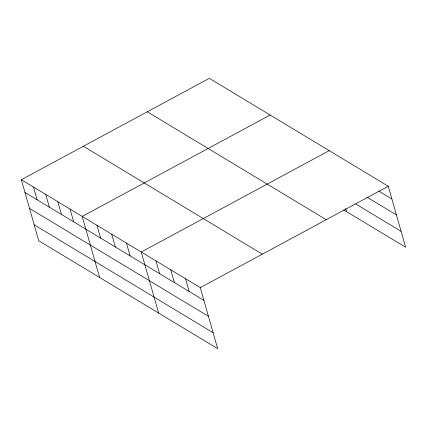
<?xml version="1.0" encoding="UTF-8"?>
<svg xmlns="http://www.w3.org/2000/svg" width="427" height="427" viewBox="0 0 427 427"><rect width="100%" height="100%" fill="white"/><g stroke="black" fill="none" stroke-linecap="round" stroke-linejoin="round"><path stroke-width="0.64" d="M21.35 179.719L200.29 287.638L217.674 348.667L38.734 240.748L21.35 179.719L209.326 78.333L388.266 186.252L405.65 247.281L343.762 209.956M270.163 115.023L82.192 216.414L99.576 277.443M329.217 150.64L141.241 252.026L158.625 313.055M200.29 287.638L388.266 186.252M378.84 191.131L391.901 199.009M366.91 197.13L396.437 214.936M355.691 203.957L401.113 231.349M147.294 111.794L326.233 219.708M83.382 146.264L262.322 254.177M24.985 192.476L203.925 300.394M29.522 208.408L208.461 316.322M34.197 224.821L213.137 332.734M345.694 208.483L346.601 211.669M185.526 278.735L189.161 291.492M170.763 269.832L174.397 282.589M156.004 260.929L159.634 273.686M126.477 243.123L130.112 255.88M111.714 234.22L115.349 246.977M96.95 225.317L100.585 238.074M70.023 209.075L73.657 221.832M57.853 201.736L61.488 214.493M45.684 194.397L49.319 207.154M33.519 187.058L37.154 199.815"/></g></svg>
